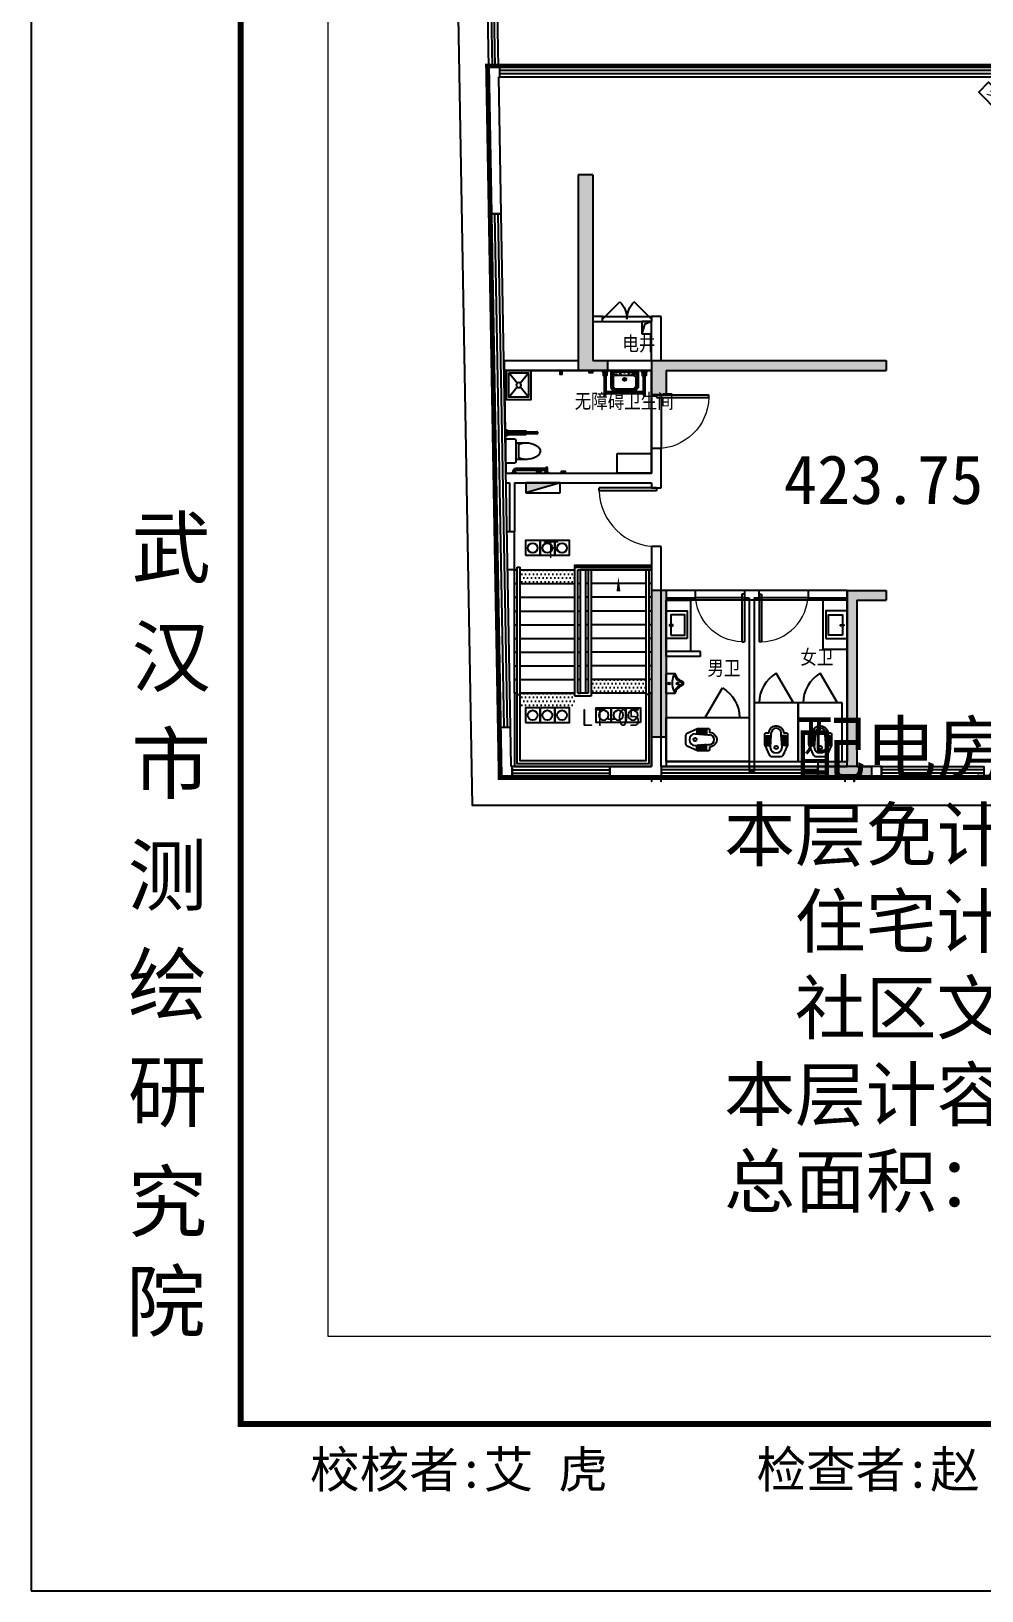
# Model space of a CAD drawing. Extents: x 512858 to 514372, y -232486 to -231710.
# Drawn here: x 513169.15 to 513188.58, y -231985.43 to -231953.54 of the extents above; entities that cross this region are included whole.
import ezdxf

# ---------------------------------------------------------------- set-up
doc = ezdxf.new("R2010")
doc.units = 0
doc.header["$LTSCALE"] = 1000
doc.linetypes.add('CONTINOUS', pattern=[0])
doc.linetypes.add('DASH', pattern=[0.35, 0.25, -0.1])
doc.layers.get('0').update_dxf_attribs({"color": 252})
for name, color, linetype in [('$计算结果', 7, 'Continuous'), ('0-铝板', 253, 'Continuous'), ('0水提弱电', 253, 'Continuous'), ('1-看线', 253, 'Continuous'), ('6#-造型-1F（实施版）金属型材-METAL-S', 253, 'Continuous'), ('A-ANNO-100-TXT', 252, 'Continuous'), ('A-ANNO-50-SYMB', 252, 'Continuous'), ('A-ANNO-50-TXT', 253, 'Continuous'), ('A-FIRE-DOOR', 252, 'Continuous'), ('A-GLAZ-E', 253, 'Continuous'), ('A-HOLE-E', 253, 'Continuous'), ('A-METAL-E', 253, 'Continuous'), ('A-PATT-COLU', 253, 'Continuous'), ('A-STAIR', 252, 'Continuous'), ('A-STR-CONC-B', 252, 'Continuous'), ('A-STR-CONC-E', 253, 'Continuous'), ('A-TECH-SANT', 253, 'Continuous'), ('A-WALL-S', 252, 'Continuous'), ('A-WINDOW', 253, 'Continuous'), ('AA-洁具及厨具', 253, 'Continuous'), ('LVTRY', 253, 'Continuous'), ('WINDOW', 252, 'Continuous'), ('建-空调', 253, 'DASH'), ('洁具', 253, 'Continuous'), ('降板', 253, 'Continuous')]:
    doc.layers.add(name, color=color, linetype=linetype)
for name, color, linetype, lineweight in [('P-FIRE-FH', 252, 'Continuous', 25), ('图廓', 252, 'Continuous', 9), ('面积-计容-社区文化活动中心-1', 30, 'Continuous', 0)]:
    doc.layers.add(name, color=color, linetype=linetype, lineweight=lineweight)
doc.layers.add('打印图框', color=252, linetype='Continuous', plot=False)
doc.styles.add('DIM_FONT', font='SIMPLEX', dxfattribs={"width": 0.7, "bigfont": 'GBCBIG'})
doc.styles.add('dw', font='simhei.ttf')
doc.styles.add('STYLE1', font='stylu.ttf')
doc.styles.add('TYDG_02', font='TSSDENG.shx', dxfattribs={"width": 0.8, "bigfont": 'hztxt.shx'})
doc.styles.add('宋体', font='simsun.ttc', dxfattribs={"width": 0.7, "height": 10})

# ---------------------------------------------------------------- blocks, each defined once
blk = doc.blocks.new('1新683F结构')
at = {"layer": 'A-PATT-COLU'}
for points in [[(-161757, -997171), (-161757, -1001171), (-161457, -1000971), (-161457, -997171)], [(-161457, -1000971), (-161757, -1001171), (-161157, -1001171), (-161157, -1000971)], [(-159957, -1001171), (-160257, -1000971), (-160257, -1001671), (-159957, -1001671)], [(-160257, -1000971), (-159957, -1001171), (-155457, -1001171), (-155457, -1000971)], [(-160257, -1005671), (-160257, -1008671), (-159957, -1008671), (-159957, -1005671)], [(-156257, -1005671), (-156057, -1005871), (-155457, -1005871), (-155457, -1005671)], [(-156057, -1005871), (-156257, -1005671), (-156257, -1009171), (-156157, -1009304), (-156057, -1009271)], [(-156857, -1009471), (-156157, -1009471), (-156157, -1009304), (-156257, -1009171), (-156857, -1009171)], [(-156157, -1009304), (-156157, -1009471), (-155757, -1009471), (-155757, -1009271), (-156057, -1009271)]]:
    blk.add_hatch(color=256, dxfattribs=at).paths.add_polyline_path(points)
at = {"layer": 'A-STR-CONC-B'}
for p, q in [((-161757, -997171), (-161757, -1001171)), ((-161457, -997171), (-161757, -997171)), ((-161457, -997171), (-161457, -1000971)), ((-161457, -1000971), (-161157, -1000971)), ((-161157, -1000971), (-161157, -1001171)), ((-160257, -1000971), (-160257, -1001671)), ((-160257, -1000971), (-155457, -1000971)), ((-155457, -1000971), (-155457, -1001171)), ((-161757, -1001171), (-161157, -1001171)), ((-159957, -1001171), (-159957, -1001671)), ((-159957, -1001171), (-155457, -1001171)), ((-159957, -1001671), (-160257, -1001671)), ((-160257, -1005671), (-160257, -1008671)), ((-159957, -1005671), (-160257, -1005671)), ((-159957, -1005671), (-159957, -1008671)), ((-156257, -1005671), (-155457, -1005671)), ((-156257, -1005671), (-156257, -1009171)), ((-155457, -1005671), (-155457, -1005871)), ((-156057, -1005871), (-155457, -1005871)), ((-156057, -1005871), (-156057, -1009271)), ((-159957, -1008671), (-160257, -1008671)), ((-156857, -1009171), (-156257, -1009171)), ((-156857, -1009171), (-156857, -1009471)), ((-156057, -1009271), (-155757, -1009271)), ((-155757, -1009271), (-155757, -1009471)), ((-156857, -1009471), (-156157, -1009471)), ((-156157, -1009471), (-155757, -1009471))]:
    blk.add_line(p, q, dxfattribs=at)
blk = doc.blocks.new('1新156HD柜式空调室内机')
at = {"color": 1, "linetype": 'CONTINOUS', "ltscale": 0.5}
blk.add_lwpolyline([(50716, 117087), (50716, 116937), (50416, 116937), (50416, 117087)], close=True, dxfattribs=at)
at = {"color": 1, "linetype": 'CONTINOUS', "style": 'DIM_FONT', "text_generation_flag": 4, "width": 0.8}
blk.add_text('K', height=112, rotation=90, dxfattribs=at).set_placement((50494, 116972))
blk = doc.blocks.new('1新09$TwtSys$00000434')
for p, q in [((-0.5, 0.5), (-0.5, -0.5)), ((-0.5, -0.5), (0.5, 0.5)), ((0.5, 0.5), (-0.5, 0.5)), ((0.5, -0.5), (0.5, 0.5)), ((-0.5, -0.5), (0.5, -0.5))]:
    blk.add_line(p, q)
blk.add_solid([(0.5, -0.5), (0.5, 0.5), (-0.5, -0.5)])
blk = doc.blocks.new('1新67333')
at = {"layer": 'P-FIRE-FH', "xscale": 700, "yscale": 200, "zscale": 700, "rotation": 179.9999999976425}
blk.add_blockref('1新09$TwtSys$00000434', (571287, 1379789), dxfattribs=at)
blk = doc.blocks.new('1新01$1$A$C615F11B0')
at = {"color": 252}
blk.add_lwpolyline([(-300, 0), (0, 0), (0, 300), (-300, 300)], close=True, dxfattribs=at)
blk.add_circle((-150, 150), 100, dxfattribs=at)
blk = doc.blocks.new('1新02$1$A$C641957EA')
for p in [(-600, 0), (-300, 0), (0, 0)]:
    blk.add_blockref('1新01$1$A$C615F11B0', p)
blk = doc.blocks.new('1新76A$C262A666A')
h = blk.add_hatch()
h.set_pattern_fill('DOTS', color=254, scale=50)
h.set_pattern_definition([(0, (-41277.49, 21256.1), (39.6875, 79.375), [0, -79.375])])
h.paths.add_polyline_path([(-2785, 4120), (-1665, 4120), (-1665, 3840), (-2785, 3840)])
h = blk.add_hatch()
h.set_pattern_fill('DOTS', color=254, scale=50)
h.set_pattern_definition([(0, (-41277.49, 18736.1), (39.6875, 79.375), [0, -79.375])])
h.paths.add_polyline_path([(-2785, 1600), (-1665, 1600), (-1665, 1320), (-2785, 1320)])
h = blk.add_hatch()
h.set_pattern_fill('DOTS', color=254, scale=50)
h.set_pattern_definition([(0, (-39827.49, 19016.1), (39.6875, 79.375), [0, -79.375])])
h.paths.add_polyline_path([(-1335, 1880), (-215, 1880), (-215, 1600), (-1335, 1600)])
for p in [(-1775, 4420, 0), (-1775, 1000, 0)]:
    blk.add_blockref('1新02$1$A$C641957EA', p)
at = {"xscale": -1}
blk.add_blockref('1新02$1$A$C641957EA', (-1225, 1000, 0), dxfattribs=at)
blk = doc.blocks.new('1新693fwy')
at = {"layer": '1-看线', "elevation": 0}
blk.add_lwpolyline([(-31150, -699), (-64306, -698), (-64971, 36542)], dxfattribs=at)
blk = doc.blocks.new('1新163dewfgergsafadgwsf')
at = {"layer": '6#-造型-1F（实施版）金属型材-METAL-S', "color": 130}
for points in [[(1766140, -392429), (1766140, -392329), (1766130, -392329), (1766130, -392379), (1765950, -392379), (1765950, -392329), (1765940, -392329), (1765940, -392429), (1766140, -392429)], [(1768540, -392430), (1768540, -392330), (1768530, -392330), (1768530, -392380), (1768350, -392380), (1768350, -392330), (1768340, -392330), (1768340, -392430), (1768540, -392430)], [(1772090, -392429), (1772090, -392329), (1772080, -392329), (1772080, -392379), (1771900, -392379), (1771900, -392329), (1771890, -392329), (1771890, -392429), (1772090, -392429)], [(1775640, -392430), (1775640, -392330), (1775630, -392330), (1775630, -392380), (1775450, -392380), (1775450, -392330), (1775440, -392330), (1775440, -392430), (1775640, -392430)], [(1757990, -406930), (1757990, -407030), (1758000, -407030), (1758000, -406980), (1758180, -406980), (1758180, -407030), (1758190, -407030), (1758190, -406930), (1757990, -406930)], [(1761940, -406929), (1761940, -407029), (1761950, -407029), (1761950, -406979), (1762130, -406979), (1762130, -407029), (1762140, -407029), (1762140, -406929), (1761940, -406929)], [(1765040, -406929), (1765040, -407029), (1765050, -407029), (1765050, -406979), (1765230, -406979), (1765230, -407029), (1765240, -407029), (1765240, -406929), (1765040, -406929)], [(1768740, -406929), (1768740, -407029), (1768750, -407029), (1768750, -406979), (1768930, -406979), (1768930, -407029), (1768940, -407029), (1768940, -406929), (1768740, -406929)], [(1771890, -406929), (1771890, -407029), (1771900, -407029), (1771900, -406979), (1772080, -406979), (1772080, -407029), (1772090, -407029), (1772090, -406929), (1771890, -406929)], [(1775040, -406929), (1775040, -407029), (1775050, -407029), (1775050, -406979), (1775230, -406979), (1775230, -407029), (1775240, -407029), (1775240, -406929), (1775040, -406929)], [(1778740, -406929), (1778740, -407029), (1778750, -407029), (1778750, -406979), (1778930, -406979), (1778930, -407029), (1778940, -407029), (1778940, -406929), (1778740, -406929)]]:
    blk.add_lwpolyline(points, dxfattribs=at)
blk = doc.blocks.new('1新83A$C5DA851EE')
blk.add_blockref('1新693fwy', (0, 0))
at = {"layer": '0-铝板', "color": 2}
blk.add_blockref('1新163dewfgergsafadgwsf', (-1818640, 406829, 0), dxfattribs=at)
blk = doc.blocks.new('1新150012525252A$C7796392C')
at = {"layer": 'LVTRY'}
for p, q in [((-421, 490), (-421, 19)), ((-381, 19), (-381, 490)), ((-381, 477), (379, 477)), ((-381, 437), (379, 437)), ((-222, 381), (-251, 349)), ((-251, 349), (-251, 26)), ((-232, 335), (-191, 381)), ((-232, 127), (-232, 335)), ((-222, 381), (221, 381)), ((232, 335), (191, 381)), ((221, 381), (251, 349)), ((232, 127), (232, 335)), ((251, 349), (251, 26)), ((379, 490), (379, 19)), ((419, 19), (419, 490)), ((-421, 19), (-381, 19)), ((-281, 123), (-253, 123)), ((-279, 51), (-253, 51)), ((251, 26), (-251, 26)), ((-192, 101), (-232, 127)), ((-232, 26), (-232, 79)), ((-232, 79), (-153, 79)), ((191, 100), (-189, 100)), ((-148, 84), (-148, 100)), ((90, 26), (-90, 26)), ((0, 26), (90, 26)), ((149, 84), (149, 100)), ((232, 79), (154, 79)), ((191, 100), (232, 127)), ((232, 26), (232, 79)), ((279, 123), (251, 123)), ((277, 51), (251, 51)), ((379, 19), (419, 19))]:
    blk.add_line(p, q, dxfattribs=at)
for points in [[(-280, 350), (-230, 410)], [(-280, 0), (-280, 350)], [(230, 410), (-230, 410)], [(280, 350), (230, 410)], [(280, 0), (280, 350)], [(280, 0), (-280, 0)]]:
    blk.add_lwpolyline(points, dxfattribs=at)
for points in [[(-341, 0), (-341, 13), (-461, 13), (-461, 0)], [(-439, 43), (-439, 30), (-447, 30), (-447, 43)], [(-425, 103), (-425, 13), (-439, 13), (-439, 103)], [(-376, 103), (-376, 13), (-363, 13), (-363, 103)], [(-363, 43), (-363, 30), (-355, 30), (-355, 43)], [(459, 0), (459, 13), (339, 13), (339, 0)], [(361, 43), (361, 30), (353, 30), (353, 43)], [(375, 103), (375, 13), (361, 13), (361, 103)], [(424, 103), (424, 13), (437, 13), (437, 103)], [(437, 43), (437, 30), (445, 30), (445, 43)]]:
    blk.add_lwpolyline(points, close=True, dxfattribs=at)
for centre, radius in [((-91, 54), 15), ((-1, 182), 33.1), ((-1, 182), 24.9), ((-1, 44), 8), ((89, 56), 15)]:
    blk.add_circle(centre, radius, dxfattribs=at)
for centre, radius, start, end in [((-401, 490), 20, 89.9999, 180), ((-401, 490), 20, 0.0006, 90.0006), ((399, 490), 20, 89.9999, 180), ((399, 490), 20, 0.0006, 90.0006), ((-189, 105), 5, 237.2444, 270), ((-153, 84), 5, 270, 0), ((154, 84), 5, 180, 270)]:
    blk.add_arc(centre, radius, start, end, dxfattribs=at)
blk = doc.blocks.new('1新17001ZJZJ17171616A$C1AC53746')
at = {"layer": 'LVTRY'}
for p, q in [((200, 80), (200, 420)), ((260, 390), (260, 110))]:
    blk.add_line(p, q, dxfattribs=at)
blk.add_lwpolyline([(430, 420), (200, 420), (200, 470, 0.414214), (170, 500), (30, 500, 0.414214), (0, 470), (0, 30, 0.414214), (30, 0), (170, 0, 0.414214), (200, 30), (200, 80), (430, 80)], format="xyb", dxfattribs=at)
for centre, radius, start, end in [((413, 23), 398, 53.3619, 112.5495), ((590, 250), 110, 303.4509, 56.5491), ((413, 477), 398, 247.4505, 306.6381)]:
    blk.add_arc(centre, radius, start, end, dxfattribs=at)
blk = doc.blocks.new('1新16001A$C29CE02E2')
at = {"layer": 'LVTRY'}
for p, q in [((-395, 13), (-395, 632)), ((-355, 632), (-355, 13)), ((-355, 13), (-395, 13))]:
    blk.add_line(p, q, dxfattribs=at)
for points in [[(-399, 403), (-399, 13), (-413, 13), (-413, 403)], [(-351, 403), (-351, 13), (-337, 13), (-337, 403)], [(-435, 0), (-435, 13), (-315, 13), (-315, 0)], [(-413, 37), (-413, 24), (-421, 24), (-421, 37)], [(-337, 37), (-337, 24), (-329, 24), (-329, 37)]]:
    blk.add_lwpolyline(points, close=True, dxfattribs=at)
for start, end in [(89.9994, 179.9994), (360, 90.0001)]:
    blk.add_arc((-375, 632), 20, start, end, dxfattribs=at)
at = {"layer": 'AA-洁具及厨具', "ltscale": 0.3, "extrusion": (-3.33617e-15, -3.68096e-16, -1), "zscale": -1, "rotation": 89.9999999562683}
blk.add_blockref('1新17001ZJZJ17171616A$C1AC53746', (250, 0), dxfattribs=at)
blk = doc.blocks.new('1新73A$C102F5F07')
at = {"layer": 'LVTRY'}
for points in [[(0, -130), (13, -130), (13, -210), (0, -210)], [(0, -790), (13, -790), (13, -870), (0, -870)]]:
    blk.add_lwpolyline(points, close=True, dxfattribs=at)
for points in [[(13, -150), (40, -150, -0.414214), (100, -210), (100, -810)], [(13, -190), (40, -190, -0.414214), (60, -210), (60, -810)]]:
    blk.add_lwpolyline(points, format="xyb", dxfattribs=at)
for points in [[(13, -810), (100, -810)], [(13, -850), (100, -850)]]:
    blk.add_lwpolyline(points, dxfattribs=at)
blk.add_arc((100, -830), 20, 269.9531, 90, dxfattribs=at)
blk = doc.blocks.new('1新78A$C4325192B')
at = {"xscale": -1}
blk.add_blockref('1新73A$C102F5F07', (0, 0), dxfattribs=at)
at = {"layer": 'AA-洁具及厨具', "ltscale": 0.3, "extrusion": (0, 0, -1), "zscale": -1, "rotation": 179.9999736112728}
blk.add_blockref('1新16001A$C29CE02E2', (450, 0), dxfattribs=at)
blk = doc.blocks.new('1新181酒店一层$0$$lvtry$00000012')
for p, q in [((-250, -50), (-39, -219)), ((-250, -450), (-39, -281)), ((39, -219), (250, -50)), ((39, -281), (250, -450))]:
    blk.add_line(p, q)
for points in [[(300, -500), (300, 0), (-300, 0), (-300, -500)], [(250, -450), (250, -50), (-250, -50), (-250, -450)]]:
    blk.add_lwpolyline(points, close=True)
blk.add_circle((0, -250), 50)
blk = doc.blocks.new('1新13$plan$00002878')
at = {"layer": '洁具', "color": 0}
for p, q in [((-198, -230), (-127, -230)), ((-198, -250), (-127, -250)), ((-198, -255), (-125, -255)), ((-198, -275), (-125, -275)), ((-198, -280), (-123, -280)), ((-198, -300), (-123, -300)), ((-198, -305), (-121, -305)), ((-120, -192), (-100, -450)), ((120, -192), (100, -450)), ((198, -305), (121, -305)), ((198, -280), (123, -280)), ((198, -300), (123, -300)), ((198, -255), (125, -255)), ((198, -275), (125, -275)), ((198, -230), (127, -230)), ((198, -250), (127, -250)), ((-198, -325), (-121, -325)), ((-198, -330), (-119, -330)), ((-198, -350), (-119, -350)), ((-198, -355), (-117, -355)), ((-198, -375), (-117, -375)), ((-198, -380), (-115, -380)), ((-198, -400), (-115, -400)), ((-198, -405), (-113, -405)), ((-198, -425), (-113, -425)), ((-100, -450), (-100, -486)), ((100, -450), (100, -486)), ((198, -405), (113, -405)), ((198, -425), (113, -425)), ((198, -380), (115, -380)), ((198, -400), (115, -400)), ((198, -355), (117, -355)), ((198, -375), (117, -375)), ((198, -330), (119, -330)), ((198, -350), (119, -350)), ((198, -325), (121, -325))]:
    blk.add_line(p, q, dxfattribs=at)
at = {"layer": '洁具'}
blk.add_lwpolyline([(-150, -486), (-210, -486, -0.414214), (-230, -466), (-230, -247, -0.108031), (-228, -239), (-132, -29, -0.293069), (-87, 0), (87, 0, -0.293069), (132, -29), (228, -239, -0.108031), (230, -247), (230, -466, -0.414214), (210, -486), (150, -486, -0.370477), (18, -634, -0.440428)], format="xyb", close=True, dxfattribs=at)
at = {"layer": '洁具', "color": 0}
blk.add_circle((1, -190), 33.9, dxfattribs=at)
for centre, radius, start, end in [((-198, -240), 10, 90, 270), ((-198, -265), 10, 90, 270), ((-198, -290), 10, 90, 270), ((-198, -315), 10, 90, 270), ((-127, -240), 10, 270, 90), ((-125, -265), 10, 270, 90), ((-123, -290), 10, 270, 90), ((-121, -315), 10, 270, 90), ((-1, -198), 120, 89.7121, 177.2241), ((1, -198), 120, 2.7759, 90.2879), ((121, -315), 10, 90, 270), ((123, -290), 10, 90, 270), ((125, -265), 10, 90, 270), ((127, -240), 10, 90, 270), ((198, -240), 10, 270, 90), ((198, -265), 10, 270, 90), ((198, -290), 10, 270, 90), ((198, -315), 10, 270, 90), ((-198, -340), 10, 90, 270), ((-198, -365), 10, 90, 270), ((-198, -390), 10, 90, 270), ((-198, -415), 10, 90, 270), ((-119, -340), 10, 270, 90), ((-117, -365), 10, 270, 90), ((-115, -390), 10, 270, 90), ((-113, -415), 10, 270, 90), ((0, -485), 100, 180.775, 359.225), ((113, -415), 10, 90, 270), ((115, -390), 10, 90, 270), ((117, -365), 10, 90, 270), ((119, -340), 10, 90, 270), ((198, -340), 10, 270, 90), ((198, -365), 10, 270, 90), ((198, -390), 10, 270, 90), ((198, -415), 10, 270, 90)]:
    blk.add_arc(centre, radius, start, end, dxfattribs=at)
blk = doc.blocks.new('1新07$DorLib2D$00000228')
at = {"color": 0}
blk.add_line((0.5, 0), (0, 0.866), dxfattribs=at)
blk.add_arc((0.5, 0), 1, 120, 180, dxfattribs=at)
blk = doc.blocks.new('1新86A$C61515887')
at = {"layer": 'A-TECH-SANT'}
blk.add_lwpolyline([(-1200, 450), (-1200, -450), (0, -450), (0, 450)], close=True, dxfattribs=at)
at = {"layer": 'A-TECH-SANT', "xscale": -700, "yscale": -700, "zscale": 100, "rotation": 270}
blk.add_blockref('1新07$DorLib2D$00000228', (-1200, 0), dxfattribs=at)
at = {"layer": 'A-TECH-SANT', "rotation": 270}
blk.add_blockref('1新13$plan$00002878', (-100, 0), dxfattribs=at)
blk = doc.blocks.new('1新12$lvtry$00000224')
at = {"color": 0, "elevation": 0}
blk.add_lwpolyline([(-205, -181), (-205, 0), (205, 0), (205, -181, 0.268068), (51, -313, -0.317765), (0, -350, -0.317765), (-51, -313, 0.268068)], format="xyb", close=True, dxfattribs=at)
at = {"color": 0}
for centre in [(0, -60, 0), (0, -232, 0)]:
    blk.add_circle(centre, 20, dxfattribs=at)
for centre, radius, start, end in [((-152, -165, 0), 10, 114.1084, 248.1394), ((5, -516, 0), 395, 66.6675, 114.1084), ((-243, -391, 0), 233, 19.2639, 68.1394), ((0, -306, 0), 24, 199.2639, 269.4998), ((0, -306, 0), 24, 270.5002, 340.7361), ((243, -391, 0), 233, 110.4941, 160.7361), ((158, -163, 0), 10, 290.4941, 66.6675)]:
    blk.add_arc(centre, radius, start, end, dxfattribs=at)
for p in [(0, -60, 0), (0, -232, 0)]:
    blk.add_point(p, dxfattribs=at)
blk = doc.blocks.new('1新10$WINLIB2D$00000001')
at = {"color": 0}
for points in [[(-0.5, 0.5), (-0.5, -0.5)], [(-0.5, 0.5), (0.5, 0.5)], [(0.5, -0.5), (0.5, 0.5)], [(0.5, 0.1667), (-0.5, 0.1667)], [(0.5, -0.1667), (-0.5, -0.1667)], [(-0.5, -0.5), (0.5, -0.5)]]:
    blk.add_lwpolyline(points, dxfattribs=at)
blk = doc.blocks.new('1新03$DorLib2D$00000001')
for p, q in [((0.45, 0.975), (0.5, 0.975)), ((0.45, 0), (0.45, 0.975)), ((0.5, 0), (0.5, 0.975)), ((0.5, 0), (0.45, 0))]:
    blk.add_line(p, q)
at = {"lineweight": 13}
blk.add_arc((0.475, 0), 0.975, 91.4693, 180, dxfattribs=at)
blk = doc.blocks.new('1新05$DorLib2D$00000116')
at = {"color": 0}
for p, q in [((-0.5, 0), (-0.146, 0.354)), ((0.5, 0), (0.146, 0.354))]:
    blk.add_line(p, q, dxfattribs=at)
for centre, start, end in [((-0.5, 0), 0, 45), ((0.5, 0), 135, 180)]:
    blk.add_arc(centre, 0.5, start, end, dxfattribs=at)
blk = doc.blocks.new('1新14$plan$00003701')
for points in [[(-283, -433), (-283, 0), (283, 0), (283, -433), (-283, -433)], [(-212, -93), (-212, -382), (200, -382), (200, -93), (-4, -93)], [(-23, -93), (-212, -93)], [(-23, -66), (-23, -139), (-4, -139), (-4, -66), (-23, -66)]]:
    blk.add_lwpolyline(points)

msp = doc.modelspace()

# ---------------------------------------------------------------- linework, layer by layer
at = {"layer": 'A-ANNO-50-SYMB', "color": 252}
msp.add_lwpolyline([(513179.703, -231964.42, 0, 0, 0), (513179.703, -231967.83, 0, 0, 0), (513181.153, -231967.83, 0, 0, 0), (513181.153, -231964.7, 0, 0.08, 0), (513181.153, -231965, 0, 0, 0)], format="xyseb", dxfattribs=at)
at = {"layer": 'A-FIRE-DOOR', "color": 252}
for p, q in [((513180.828, -231959.38), (513181.828, -231959.38)), ((513180.828, -231959.48), (513181.828, -231959.48))]:
    msp.add_line(p, q, dxfattribs=at)
at = {"layer": 'A-GLAZ-E', "color": 252, "elevation": 0}
msp.add_lwpolyline([(513178.578, -231954.28), (513178.295, -231938.425), (513178.345, -231938.424), (513178.628, -231954.28)], dxfattribs=at)
at = {"layer": 'A-HOLE-E', "color": 252}
msp.add_lwpolyline([(513181.628, -231959.73), (513181.828, -231959.73), (513181.828, -231959.48), (513181.628, -231959.48)], close=True, dxfattribs=at)
msp.add_lwpolyline([(513181.828, -231959.48), (513181.685, -231959.538), (513181.628, -231959.73)], dxfattribs=at)
at = {"layer": 'A-STAIR', "color": 252}
for p, q in [((513179.083, -231967.11), (513179.083, -231964.5)), ((513179.083, -231964.5), (513179.143, -231964.5)), ((513179.143, -231967.11), (513179.143, -231964.5)), ((513180.263, -231967.14), (513180.263, -231964.5)), ((513180.263, -231964.5), (513181.828, -231964.5)), ((513181.828, -231964.5), (513181.828, -231964.56)), ((513179.028, -231967.08), (513179.028, -231964.56)), ((513179.028, -231964.56), (513179.083, -231964.56)), ((513179.143, -231964.56), (513180.263, -231964.56)), ((513180.323, -231964.56), (513180.378, -231964.56)), ((513180.323, -231967.08), (513180.323, -231964.56)), ((513180.323, -231964.56), (513181.828, -231964.56)), ((513180.378, -231967.08), (513180.378, -231964.56)), ((513180.478, -231964.56), (513180.378, -231964.56)), ((513180.478, -231964.56), (513180.478, -231967.08)), ((513180.533, -231964.56), (513180.478, -231964.56)), ((513180.593, -231964.56), (513180.533, -231964.56)), ((513180.533, -231964.56), (513180.533, -231967.08)), ((513180.593, -231964.56), (513180.533, -231964.56)), ((513181.713, -231964.56), (513180.593, -231964.56)), ((513180.593, -231964.56), (513180.593, -231967.14)), ((513181.773, -231964.56), (513181.713, -231964.56)), ((513181.713, -231964.56), (513181.713, -231967.11)), ((513181.773, -231964.56), (513181.713, -231964.56)), ((513181.828, -231964.56), (513181.773, -231964.56)), ((513181.773, -231964.56), (513181.773, -231967.11)), ((513181.828, -231964.56), (513181.828, -231967.08)), ((513179.028, -231964.84), (513179.083, -231964.84)), ((513179.028, -231965.12), (513179.083, -231965.12)), ((513179.143, -231964.84), (513180.263, -231964.84)), ((513179.143, -231965.12), (513180.263, -231965.12)), ((513180.323, -231964.84), (513180.378, -231964.84)), ((513180.323, -231965.12), (513180.378, -231965.12)), ((513180.533, -231964.84), (513180.478, -231964.84)), ((513180.533, -231965.12), (513180.478, -231965.12)), ((513181.713, -231964.84), (513180.593, -231964.84)), ((513181.713, -231965.12), (513180.593, -231965.12)), ((513181.828, -231964.84), (513181.773, -231964.84)), ((513181.828, -231965.12), (513181.773, -231965.12)), ((513179.028, -231965.4), (513179.083, -231965.4)), ((513179.143, -231965.4), (513180.263, -231965.4)), ((513180.323, -231965.4), (513180.378, -231965.4)), ((513180.533, -231965.4), (513180.478, -231965.4)), ((513181.713, -231965.4), (513180.593, -231965.4)), ((513181.828, -231965.4), (513181.773, -231965.4)), ((513179.028, -231965.68), (513179.083, -231965.68)), ((513179.143, -231965.68), (513180.263, -231965.68)), ((513180.323, -231965.68), (513180.378, -231965.68)), ((513180.533, -231965.68), (513180.478, -231965.68)), ((513181.713, -231965.68), (513180.593, -231965.68)), ((513181.828, -231965.68), (513181.773, -231965.68)), ((513179.028, -231965.96), (513179.083, -231965.96)), ((513179.143, -231965.96), (513180.263, -231965.96)), ((513180.323, -231965.96), (513180.378, -231965.96)), ((513180.533, -231965.96), (513180.478, -231965.96)), ((513181.713, -231965.96), (513180.593, -231965.96)), ((513181.828, -231965.96), (513181.773, -231965.96)), ((513179.028, -231966.24), (513179.083, -231966.24)), ((513179.143, -231966.24), (513180.263, -231966.24)), ((513180.323, -231966.24), (513180.378, -231966.24)), ((513180.533, -231966.24), (513180.478, -231966.24)), ((513181.713, -231966.24), (513180.593, -231966.24)), ((513181.828, -231966.24), (513181.773, -231966.24)), ((513179.028, -231966.52), (513179.083, -231966.52)), ((513179.143, -231966.52), (513180.263, -231966.52)), ((513180.323, -231966.52), (513180.378, -231966.52)), ((513180.533, -231966.52), (513180.478, -231966.52)), ((513181.713, -231966.52), (513180.593, -231966.52)), ((513181.828, -231966.52), (513181.773, -231966.52)), ((513179.028, -231966.8), (513179.083, -231966.8)), ((513179.143, -231966.8), (513180.263, -231966.8)), ((513180.323, -231966.8), (513180.378, -231966.8)), ((513180.533, -231966.8), (513180.478, -231966.8)), ((513181.713, -231966.8), (513180.593, -231966.8)), ((513181.828, -231966.8), (513181.773, -231966.8)), ((513179.028, -231967.08), (513179.083, -231967.08)), ((513179.028, -231967.08), (513179.028, -231968.58)), ((513179.083, -231967.08), (513179.028, -231967.08)), ((513179.083, -231967.11), (513179.143, -231967.11)), ((513179.143, -231967.08), (513180.263, -231967.08)), ((513180.263, -231967.08), (513179.143, -231967.08)), ((513180.593, -231967.14), (513180.263, -231967.14)), ((513180.323, -231967.08), (513180.378, -231967.08)), ((513180.533, -231967.08), (513180.323, -231967.08)), ((513180.533, -231967.08), (513180.323, -231967.08)), ((513180.533, -231967.08), (513180.478, -231967.08)), ((513181.713, -231967.08), (513180.593, -231967.08)), ((513181.713, -231967.08), (513180.593, -231967.08)), ((513181.773, -231967.11), (513181.713, -231967.11)), ((513181.828, -231967.08), (513181.773, -231967.08)), ((513181.828, -231967.08), (513181.773, -231967.08)), ((513181.828, -231968.58), (513181.828, -231967.08)), ((513179.028, -231968.58), (513181.828, -231968.58))]:
    msp.add_line(p, q, dxfattribs=at)
for points in [[(513179.028, -231964.758), (513179.028, -231963.78), (513178.873, -231963.78)], [(513180.263, -231964.5), (513180.263, -231964.46), (513181.828, -231964.46)], [(513179.088, -231964.56), (513178.89, -231964.56)], [(513181.773, -231967.08), (513181.773, -231968.525), (513179.083, -231968.525), (513179.083, -231967.08)], [(513181.713, -231967.08), (513181.713, -231968.465), (513179.143, -231968.465), (513179.143, -231967.08)]]:
    msp.add_lwpolyline(points, dxfattribs=at)
at = {"layer": 'A-STR-CONC-E', "color": 252, "elevation": 0}
for points in [[(513178.503, -231954.28), (513178.22, -231938.427), (513189.518, -231938.225)], [(513178.703, -231954.28), (513178.423, -231938.623), (513189.522, -231938.425)]]:
    msp.add_lwpolyline(points, dxfattribs=at)
at = {"layer": 'A-TECH-SANT', "color": 252}
for points in [[(513182.128, -231966.23), (513182.128, -231965.18), (513182.628, -231965.18), (513182.628, -231966.23)], [(513185.828, -231966.18), (513185.828, -231965.18), (513185.328, -231965.18), (513185.328, -231966.18)], [(513182.128, -231968.48), (513182.128, -231967.58), (513183.828, -231967.58), (513183.828, -231968.48)]]:
    msp.add_lwpolyline(points, close=True, dxfattribs=at)
at = {"layer": 'A-WALL-S', "color": 252}
for p, q in [((513178.503, -231954.28), (513178.557, -231957.281)), ((513178.728, -231954.28), (513178.503, -231954.28)), ((513178.728, -231954.48), (513178.728, -231954.28)), ((513178.757, -231957.277), (513178.707, -231954.48)), ((513178.707, -231954.48), (513178.728, -231954.48)), ((513178.557, -231957.281), (513178.757, -231957.277)), ((513180.828, -231959.38), (513180.628, -231959.38)), ((513180.628, -231959.38), (513180.628, -231959.48)), ((513180.828, -231959.48), (513180.828, -231959.38)), ((513182.028, -231959.38), (513181.828, -231959.38)), ((513181.828, -231959.38), (513181.828, -231959.48)), ((513182.028, -231960.28), (513182.028, -231959.38)), ((513180.628, -231959.48), (513180.828, -231959.48)), ((513181.828, -231960.28), (513181.828, -231959.48)), ((513178.815, -231960.28), (513180.328, -231960.28)), ((513178.815, -231960.28), (513178.815, -231960.48)), ((513180.328, -231960.28), (513180.328, -231960.48)), ((513180.928, -231960.28), (513181.828, -231960.28)), ((513180.928, -231960.28), (513180.928, -231960.48)), ((513181.828, -231960.28), (513182.028, -231960.28)), ((513181.828, -231960.28), (513181.828, -231960.48)), ((513178.815, -231960.48), (513180.328, -231960.48)), ((513180.928, -231960.48), (513181.828, -231960.48)), ((513181.828, -231960.98), (513182.028, -231960.98)), ((513182.028, -231962.08), (513181.828, -231962.08)), ((513181.828, -231962.08), (513181.828, -231962.58)), ((513182.028, -231962.68), (513182.028, -231962.08)), ((513178.853, -231962.58), (513178.928, -231962.58)), ((513178.928, -231962.58), (513181.828, -231962.58)), ((513178.853, -231962.78), (513178.928, -231962.78)), ((513178.928, -231962.78), (513178.928, -231963.78)), ((513179.028, -231962.78), (513179.028, -231963.78)), ((513179.028, -231962.78), (513181.828, -231962.78)), ((513181.828, -231962.78), (513181.828, -231962.88)), ((513181.828, -231962.88), (513182.028, -231962.88)), ((513182.028, -231962.88), (513182.028, -231962.68)), ((513179.028, -231963.78), (513178.928, -231963.78)), ((513182.028, -231964.08), (513181.828, -231964.08)), ((513181.828, -231964.08), (513181.828, -231968.58)), ((513182.028, -231968.58), (513182.028, -231964.08)), ((513182.728, -231964.98), (513182.128, -231964.98)), ((513182.128, -231964.98), (513182.128, -231965.13)), ((513182.128, -231965.13), (513182.728, -231965.13)), ((513182.728, -231965.13), (513182.728, -231964.98)), ((513183.828, -231964.98), (513183.728, -231964.98)), ((513183.728, -231964.98), (513183.728, -231965.13)), ((513183.728, -231965.13), (513183.828, -231965.13)), ((513184.028, -231964.98), (513183.828, -231964.98)), ((513183.828, -231965.13), (513183.828, -231968.68)), ((513183.928, -231965.13), (513184.028, -231965.13)), ((513183.928, -231965.13), (513183.928, -231968.68)), ((513184.028, -231965.13), (513184.028, -231964.98)), ((513185.828, -231964.98), (513185.028, -231964.98)), ((513185.028, -231964.98), (513185.028, -231965.13)), ((513185.028, -231965.13), (513185.828, -231965.13)), ((513185.828, -231965.13), (513185.828, -231964.98)), ((513182.828, -231966.23), (513182.128, -231966.23)), ((513182.128, -231966.33), (513182.128, -231966.23)), ((513182.828, -231966.33), (513182.128, -231966.33)), ((513182.828, -231966.33), (513182.828, -231966.23)), ((513178.944, -231967.776), (513178.744, -231967.779)), ((513178.744, -231967.779), (513178.762, -231968.78)), ((513178.958, -231968.58), (513178.944, -231967.776)), ((513178.978, -231968.58), (513178.958, -231968.58)), ((513178.978, -231968.78), (513178.978, -231968.58)), ((513181.828, -231968.58), (513180.978, -231968.58)), ((513180.978, -231968.58), (513180.978, -231968.78)), ((513182.328, -231968.58), (513182.028, -231968.58)), ((513186.528, -231968.58), (513182.328, -231968.58)), ((513182.328, -231968.58), (513182.328, -231968.58)), ((513186.528, -231968.78), (513186.528, -231968.58)), ((513178.762, -231968.78), (513178.978, -231968.78)), ((513180.978, -231968.78), (513181.928, -231968.78)), ((513182.328, -231968.78), (513181.928, -231968.78)), ((513182.328, -231968.78), (513182.328, -231968.78)), ((513182.328, -231968.78), (513186.528, -231968.78)), ((513183.928, -231968.68), (513183.828, -231968.68))]:
    msp.add_line(p, q, dxfattribs=at)
at = {"layer": 'LVTRY', "color": 252}
for points in [[(513179.952, -231960.48), (513179.952, -231960.56), (513180.002, -231960.56), (513180.002, -231960.48)], [(513180.548, -231960.48), (513180.548, -231960.52), (513180.628, -231960.52), (513180.628, -231960.48)], [(513179.486, -231962.58), (513179.486, -231962.54), (513179.566, -231962.54), (513179.566, -231962.58)], [(513179.986, -231962.58), (513179.986, -231962.54), (513180.066, -231962.54), (513180.066, -231962.58)]]:
    msp.add_lwpolyline(points, dxfattribs=at)
msp.add_lwpolyline([(513181.128, -231962.18), (513181.828, -231962.18), (513181.828, -231962.58), (513181.128, -231962.58)], close=True, dxfattribs=at)
at = {"layer": 'WINDOW', "color": 252}
for p, q in [((513181.828, -231960.98), (513181.828, -231962.08)), ((513182.028, -231960.98), (513182.028, -231962.08)), ((513183.728, -231964.98), (513182.728, -231964.98)), ((513183.728, -231965.13), (513182.728, -231965.13)), ((513185.028, -231964.98), (513184.028, -231964.98)), ((513185.028, -231965.13), (513184.028, -231965.13))]:
    msp.add_line(p, q, dxfattribs=at)
at = {"layer": '图廓', "color": 0, "const_width": 0.119}
msp.add_lwpolyline([(513173.431, -231905.505), (513278.232, -231905.505), (513278.232, -231982.022), (513173.431, -231982.022)], close=True, dxfattribs=at)
at = {"layer": '图廓', "color": 0}
msp.add_lwpolyline([(513175.218, -231907.292), (513276.446, -231907.292), (513276.446, -231980.236), (513175.218, -231980.236)], close=True, dxfattribs=at)
at = {"layer": '打印图框', "color": 6, "ltscale": 0.5}
msp.add_lwpolyline([(513169.149, -231985.434), (513282.458, -231985.434), (513282.458, -231900.46), (513169.149, -231900.46)], close=True, dxfattribs=at)
at = {"layer": '降板', "color": 252}
for points in [[(513181.828, -231960.48), (513178.815, -231960.48), (513178.854, -231962.58), (513181.828, -231962.58)], [(513185.828, -231965.18), (513182.128, -231965.18), (513182.128, -231968.58), (513185.828, -231968.58)], [(513185.828, -231965.18), (513182.128, -231965.18), (513182.128, -231968.48), (513185.828, -231968.48)]]:
    msp.add_lwpolyline(points, close=True, dxfattribs=at)
at = {"layer": '面积-计容-社区文化活动中心-1', "ltscale": 3, "const_width": 0.1}
msp.add_lwpolyline([(513178.478, -231954.255), (513211.353, -231954.255), (513211.353, -231960.505), (513209.853, -231960.505), (513209.853, -231968.805), (513178.737, -231968.805)], close=True, dxfattribs=at)

# ---------------------------------------------------------------- block references
at = {"color": 252, "xscale": 0.001, "yscale": 0.001, "zscale": 0.001}
for name, p in [('1新83A$C5DA851EE', (513242.478, -231968.68)), ('1新683F结构', (513342.085, -230959.309))]:
    msp.add_blockref(name, p, dxfattribs=at)
at = {"color": 252, "xscale": 0.001, "yscale": 0.001, "zscale": 0.001, "rotation": 270}
for p in [(513184.378, -231968.48), (513185.278, -231968.48)]:
    msp.add_blockref('1新86A$C61515887', p, dxfattribs=at)
at = {"layer": '0水提弱电', "color": 252, "xscale": 0.001, "yscale": 0.001, "zscale": 0.001}
msp.add_blockref('1新67333', (512608.322, -233342.669), dxfattribs=at)
at = {"layer": 'A-FIRE-DOOR', "color": 252, "xscale": -1, "zscale": 0.1}
msp.add_blockref('1新05$DorLib2D$00000116', (513181.328, -231959.43), dxfattribs=at)
at = {"layer": 'A-METAL-E', "color": 252, "xscale": 0.001, "yscale": 0.001, "zscale": 0.001}
msp.add_blockref('1新76A$C262A666A', (513181.926, -231968.68), dxfattribs=at)
at = {"layer": 'A-TECH-SANT', "color": 252, "xscale": 0.001, "zscale": 0.001}
for name, p, yscale, rotation in [('1新14$plan$00003701', (513182.128, -231965.68), 0.001, 90.00000000000001), ('1新14$plan$00003701', (513185.828, -231965.68), -0.001, 89.99999999999999), ('1新13$plan$00002878', (513182.528, -231968.03), 0.001, 90.00000000000001)]:
    msp.add_blockref(name, p, dxfattribs=dict(at, yscale=yscale, rotation=rotation))
at = {"layer": 'A-TECH-SANT', "color": 252, "xscale": -0.7000000000000001, "yscale": 0.7000000000000001, "zscale": 0.1}
msp.add_blockref('1新07$DorLib2D$00000228', (513183.278, -231967.58), dxfattribs=at)
at = {"layer": 'A-WINDOW', "color": 252, "xscale": 10.5, "yscale": -0.2, "zscale": 0.2}
msp.add_blockref('1新10$WINLIB2D$00000001', (513183.978, -231954.38), dxfattribs=at)
at = {"layer": 'A-WINDOW', "color": 252, "yscale": 0.2, "zscale": 0.2}
for p, xscale, rotation in [((513178.75, -231962.528), 10.5, 91.02305756692725), ((513179.978, -231968.68), 1.999999999999999, 179.9983919585223), ((513183.628, -231968.68), 3.2, 359.9999999995258), ((513187.578, -231968.68), 2.1, 359.9999999995258)]:
    msp.add_blockref('1新10$WINLIB2D$00000001', p, dxfattribs=dict(at, xscale=xscale, rotation=rotation))
at = {"layer": 'LVTRY', "color": 252, "yscale": 0.001, "zscale": 0.001}
for name, p, xscale, rotation in [('1新181酒店一层$0$$lvtry$00000012', (513179.365, -231960.78), -0.001, 270), ('1新150012525252A$C7796392C', (513181.278, -231960.48), 0.001, 180), ('1新78A$C4325192B', (513178.854, -231962.58), -0.001, 89.99999999999994), ('1新12$lvtry$00000224', (513182.128, -231966.88), 0.001, 89.99999999999999)]:
    msp.add_blockref(name, p, dxfattribs=dict(at, xscale=xscale, rotation=rotation))
at = {"layer": 'WINDOW', "color": 252}
for p, xscale, yscale, zscale, rotation in [((513181.928, -231961.53), -1.1, 1.1, -1.1, 269.9983919585163), ((513181.928, -231963.48), -1.2, -1.2, -1.2, 269.9983919585206)]:
    msp.add_blockref('1新03$DorLib2D$00000001', p, dxfattribs=dict(at, xscale=xscale, yscale=yscale, zscale=zscale, rotation=rotation))
at = {"layer": 'WINDOW', "color": 252, "xscale": -1, "zscale": -1, "rotation": 180}
msp.add_blockref('1新03$DorLib2D$00000001', (513183.228, -231965.055), dxfattribs=at)
at = {"layer": 'WINDOW', "color": 252, "rotation": 180}
msp.add_blockref('1新03$DorLib2D$00000001', (513184.528, -231965.055), dxfattribs=at)
at = {"layer": '建-空调', "color": 252, "xscale": -0.0019132701887143, "yscale": 0.0019132701887143, "zscale": 0.0019132701887143, "rotation": 134.9999999999652}
msp.add_blockref('1新156HD柜式空调室内机', (513278.716, -231728.18), dxfattribs=at)

# ---------------------------------------------------------------- texts
at = {"layer": '$计算结果', "insert": (513183.313, -231972.688), "char_height": 1.06217, "width": 84.98136, "attachment_point": 4, "style": 'dw'}
msp.add_mtext('  配电房免计容面积：66.87 = 66.87\\P本层免计容建筑面积：66.87 = 66.87\\P  住宅计容面积：342.02 + 34.17 + 6.07 + 0.5*(18.87 + 18.87 + 12.33 + 5.70 + 3.48 + 3.48) = 413.63\\P  社区文化活动中心计容面积：464.00 -(34.17 + 6.07) = 423.76\\P本层计容建筑面积：413.63 + 423.76 = 837.39\\P总面积：66.87 + 837.39 = 904.26', dxfattribs=at)
at = {"layer": 'A-ANNO-100-TXT', "color": 252, "style": 'TYDG_02'}
for s, height, p in [('电井', 0.3376, (513181.234, -231960.112)), ('无障碍卫生间', 0.3376, (513180.259, -231961.289)), ('男卫', 0.3376, (513182.971, -231966.748)), ('女卫', 0.3376, (513184.873, -231966.525)), ('LT-05', 0.35, (513180.403, -231967.752))]:
    msp.add_text(s, height=height, dxfattribs=at).set_placement(p)
at = {"layer": 'A-ANNO-50-TXT', "color": 252, "style": 'TYDG_02'}
msp.add_text('下', height=0.338, dxfattribs=at).set_placement((513179.608, -231964.315))
at = {"layer": '图廓', "color": 0, "linetype": 'Continuous', "style": 'STYLE1'}
for s, p in [('武', (513171.198, -231964.697)), ('汉', (513171.198, -231966.928)), ('市', (513171.198, -231969.118)), ('测', (513171.124, -231971.401)), ('绘', (513171.124, -231973.632)), ('研', (513171.124, -231975.822)), ('究', (513171.124, -231978.074)), ('院', (513171.086, -231980.111))]:
    msp.add_text(s, height=1.191, dxfattribs=at).set_placement(p)
at = {"layer": '图廓', "color": 0, "style": '宋体'}
msp.add_text(' 校核者:艾 虎      检查者:赵 科', height=0.74432, dxfattribs=at).set_placement((513174.341, -231983.326))
at = {"layer": '面积-计容-社区文化活动中心-1', "ltscale": 3, "style": 'dw'}
msp.add_text('423.75', height=1, dxfattribs=at).set_placement((513184.533, -231963.211))

doc.saveas('drawing.dxf')
